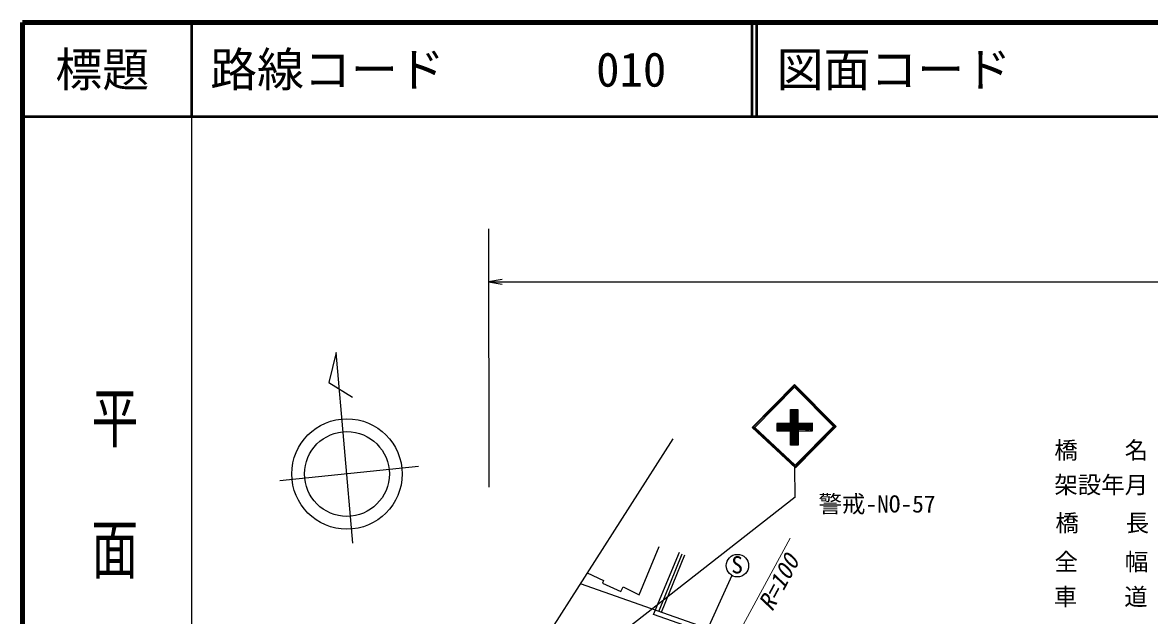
# Model space of a CAD drawing. Units: millimetres, scale not verified. Extents: x 40000 to 680000, y 20000 to 380000.
# Drawn here: x 40000 to 160126, y 316812 to 380000 of the extents above; entities that cross this region are included whole.
import ezdxf
from ezdxf.enums import TextEntityAlignment as Align

# ---------------------------------------------------------------- set-up
doc = ezdxf.new("R2010")
doc.units = ezdxf.units.MM
doc.header["$LTSCALE"] = 1000
for name, color, linetype, lineweight in [('M-BGD', 7, 'Continuous', 25), ('M-BMK-SRVR', 3, 'Continuous', 25), ('M-STR-HTXT', 7, 'Continuous', 13), ('M-STR-STR3', 7, 'Continuous', 25), ('M-STR-STRC', 7, 'Continuous', 25), ('M-TTL', 2, 'Continuous', 140), ('M-TTL-BAND', 7, 'Continuous', 25), ('M-TTL-LINE', 7, 'Continuous', 50)]:
    doc.layers.add(name, color=color, linetype=linetype, lineweight=lineweight)
doc.layers.add('M-STR-STR1', color=1, linetype='Continuous')
doc.layers.add('M-TTL-TXT', color=7, linetype='Continuous')
doc.styles.add('@ＭＳ ゴシック', font='')
doc.styles.add('ＭＳ ゴシック', font='')
doc.styles.get('@ＭＳ ゴシック').set_extended_font_data('@MS Gothic')
doc.styles.get('ＭＳ ゴシック').set_extended_font_data('MS Gothic')

# ---------------------------------------------------------------- blocks, each defined once
blk = doc.blocks.new('open_arrow')
at = {"color": 0, "linetype": 'Continuous', "lineweight": -2}
blk.add_lwpolyline([(7.5, 1.25), (0, 0), (7.5, -1.25)], dxfattribs=at)

msp = doc.modelspace()

# ---------------------------------------------------------------- linework, layer by layer
at = {"layer": 'M-BGD'}
for p, q in [((105715, 318999), (107851, 324171)), ((107268, 316921), (110029, 323551)), ((107843, 317248), (110327, 323372)), ((108127, 317148), (110605, 323259)), ((100202, 321355), (101944, 320537)), ((114625, 314858), (99464, 320200)), ((101944, 320537), (101807, 320268)), ((101807, 320268), (103763, 319366)), ((103763, 319366), (104009, 319847)), ((104009, 319847), (105715, 318999)), ((114434, 314396), (107269, 316921))]:
    msp.add_line(p, q, dxfattribs=at)
at = {"layer": 'M-BMK-SRVR'}
for p, q in [((73420, 344825), (72637, 341627)), ((75200, 324500), (73420, 344825)), ((72637, 341627), (75162, 340083)), ((109326, 335626), (86944, 300617)), ((67435, 331183), (82198, 332725))]:
    msp.add_line(p, q, dxfattribs=at)
for radius in [5885, 4520]:
    msp.add_circle((74580, 331889), radius, dxfattribs=at)
at = {"layer": 'M-STR-HTXT'}
msp.add_line((102473, 289513), (121829, 325054), dxfattribs=at)
at = {"layer": 'M-STR-STR3'}
for p, q in [((89664, 358014), (89690, 330500)), ((89669, 352376), (244306, 352374))]:
    msp.add_line(p, q, dxfattribs=at)
at = {"layer": 'M-STR-STRC'}
for p, q in [((122295, 341434), (117759, 336856)), ((117799, 336818), (122313, 341302)), ((122218, 341357), (117935, 336904)), ((126739, 336942), (122295, 341434)), ((126593, 336904), (122303, 341313)), ((122295, 341150), (118046, 336861)), ((126458, 336942), (122295, 341150)), ((121860, 338769), (122660, 338773)), ((121877, 334971), (121860, 338769)), ((121981, 338770), (122019, 335014)), ((122081, 338770), (122098, 335034)), ((122200, 338771), (122177, 334995)), ((122299, 338771), (122316, 335035)), ((122438, 338772), (122396, 335036)), ((122517, 338772), (122535, 335036)), ((122660, 338773), (122677, 334975)), ((121860, 338687), (121959, 335034)), ((122383, 338693), (122431, 338165)), ((122588, 338694), (122535, 335060)), ((117759, 336856), (122381, 332543)), ((117906, 336874), (122403, 332635)), ((118046, 336861), (122375, 332822)), ((124191, 337301), (120393, 337283)), ((120393, 337283), (120397, 336483)), ((120394, 337211), (124105, 337228)), ((120394, 337092), (124105, 337129)), ((120395, 336972), (124106, 336990)), ((120396, 336833), (124106, 336930)), ((120396, 336734), (124047, 336831)), ((120396, 336694), (124067, 336751)), ((120397, 336595), (124107, 336652)), ((120397, 336483), (124195, 336501)), ((122372, 332664), (126632, 336944)), ((122375, 332822), (126458, 336942)), ((122381, 332543), (126739, 336942)), ((123225, 337056), (124104, 337129)), ((123477, 336574), (124076, 336652)), ((123975, 336620), (124107, 336501)), ((124090, 337090), (124026, 337122)), ((124150, 336621), (124087, 337127)), ((124195, 336501), (124191, 337301)), ((122605, 335061), (122675, 335486)), ((122677, 334975), (121877, 334971)), ((122350, 329434), (122336, 332632)), ((122350, 329434), (88387, 302874)), ((115602, 321080), (103030, 293532))]:
    msp.add_line(p, q, dxfattribs=at)
msp.add_circle((116199, 322121), 1200, dxfattribs=at)
at = {"layer": 'M-TTL'}
for p, q in [((40000, 380000), (40000, 20000)), ((680000, 380000), (40000, 380000))]:
    msp.add_line(p, q, dxfattribs=at)
at = {"layer": 'M-TTL-BAND'}
msp.add_line((58000, 370000), (58000, 20000), dxfattribs=at)
at = {"layer": 'M-TTL-LINE'}
for p, q in [((58000, 380000), (58000, 370000)), ((117750, 380000), (117750, 370000)), ((118250, 380000), (118250, 370000)), ((40000, 370000), (680000, 370000))]:
    msp.add_line(p, q, dxfattribs=at)

# ---------------------------------------------------------------- block references
at = {"layer": 'M-STR-STR3', "xscale": 193, "yscale": 193}
msp.add_blockref('open_arrow', (89669, 352376), dxfattribs=at)

# ---------------------------------------------------------------- texts
at = {"layer": 'M-STR-HTXT', "style": 'ＭＳ ゴシック', "oblique": 15}
msp.add_text('R=100', height=1833, rotation=61.764, dxfattribs=at).set_placement((120403, 316872), align=Align.BOTTOM_LEFT)
at = {"layer": 'M-STR-STR1', "style": 'ＭＳ ゴシック'}
for s, p in [('橋\u3000\u3000名', (149983, 332954)), ('架設年月', (149983, 329266)), ('橋\u3000  長', (150096, 325205)), ('全\u3000\u3000幅', (150009, 321066)), ('車\u3000\u3000道', (149935, 317337))]:
    msp.add_text(s, height=1833, dxfattribs=at).set_placement(p, align=Align.BOTTOM_LEFT)
at = {"layer": 'M-STR-STRC', "style": 'ＭＳ ゴシック'}
for s, p in [('警戒-NO-57', (124844, 327230)), ('S', (115548, 320743))]:
    msp.add_text(s, height=1833, dxfattribs=at).set_placement(p, align=Align.BOTTOM_LEFT)
at = {"layer": 'M-TTL-BAND', "style": '@ＭＳ ゴシック', "width": 1.4}
msp.add_text('平  面  図', height=3666, rotation=270, dxfattribs=at).set_placement((49777, 306475), align=Align.MIDDLE_RIGHT)
at = {"layer": 'M-TTL-TXT', "style": 'ＭＳ ゴシック'}
msp.add_text('標題', height=3666, dxfattribs=at).set_placement((48500, 375000), align=Align.MIDDLE_CENTER)
for s, p in [('路線コード', (60000, 375000)), ('010', (101142, 375000)), ('図面コード', (120380, 375000))]:
    msp.add_text(s, height=3666, dxfattribs=at).set_placement(p, align=Align.MIDDLE_LEFT)

doc.saveas('drawing.dxf')
